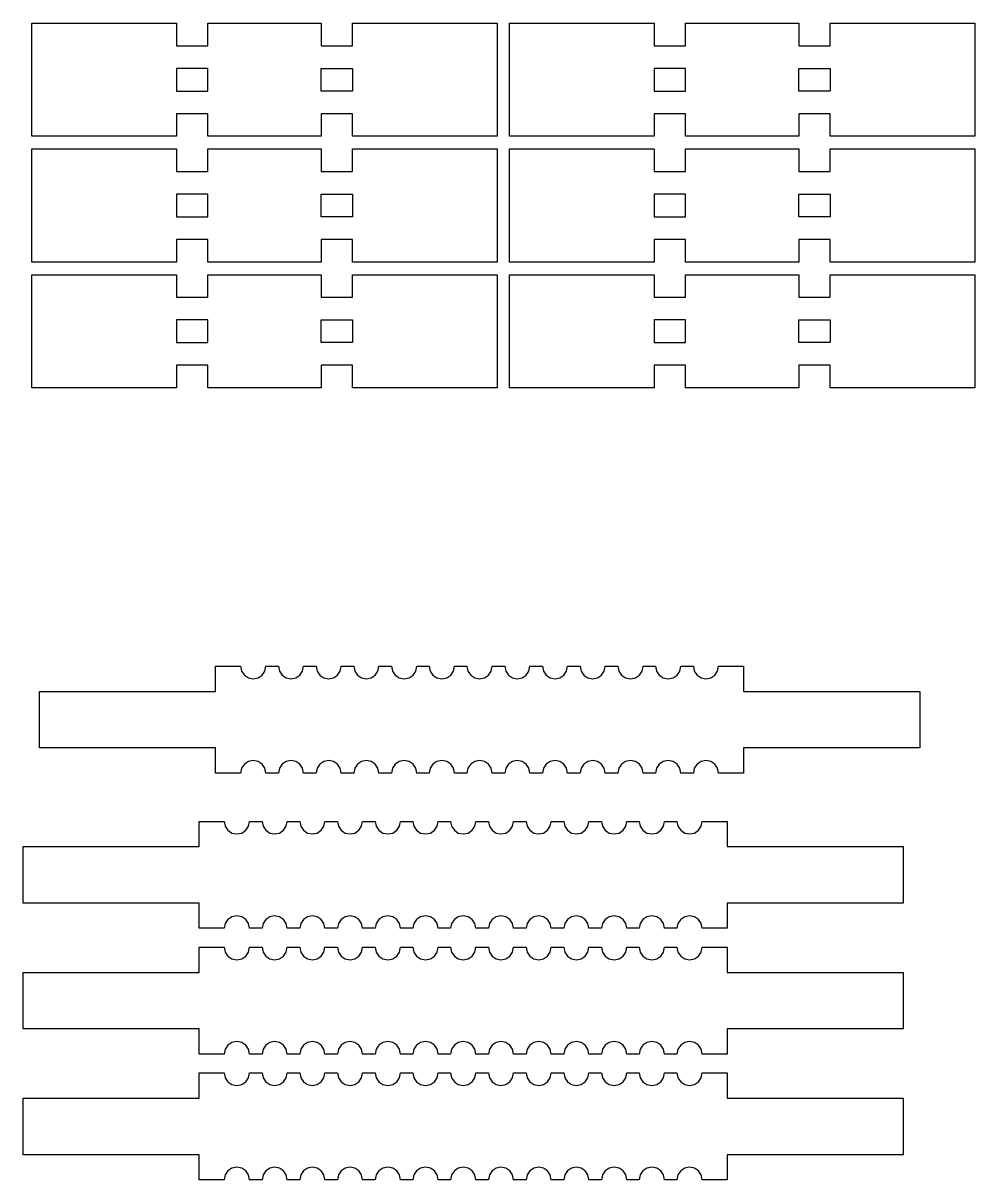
# Model space of a CAD drawing. Extents: x -514 to -164, y 539 to 803.
# Drawn here: x -514.3 to -438.6, y 613.1 to 705.1 of the extents above; entities that cross this region are included whole.
import ezdxf

# ---------------------------------------------------------------- set-up
doc = ezdxf.new("R2010")
doc.units = 0

msp = doc.modelspace()

# ---------------------------------------------------------------- linework, layer by layer
at = {"layer": 'Layer 1'}
for p, q in [((-513.627, 696.07), (-513.627, 705.07)), ((-513.627, 705.07), (-502.127, 705.07)), ((-502.127, 705.07), (-502.127, 703.27)), ((-499.627, 703.27), (-499.627, 705.07)), ((-499.627, 705.07), (-490.627, 705.07)), ((-490.627, 705.07), (-490.627, 703.27)), ((-488.127, 703.27), (-488.127, 705.07)), ((-488.127, 705.07), (-476.627, 705.07)), ((-476.627, 705.07), (-476.627, 696.07)), ((-475.627, 696.07), (-475.627, 705.07)), ((-475.627, 705.07), (-464.127, 705.07)), ((-464.127, 705.07), (-464.127, 703.27)), ((-461.627, 703.27), (-461.627, 705.07)), ((-461.627, 705.07), (-452.627, 705.07)), ((-452.627, 705.07), (-452.627, 703.27)), ((-450.127, 703.27), (-450.127, 705.07)), ((-450.127, 705.07), (-438.627, 705.07)), ((-438.627, 705.07), (-438.627, 696.07)), ((-502.127, 703.27), (-499.627, 703.27)), ((-490.627, 703.27), (-488.127, 703.27)), ((-464.127, 703.27), (-461.627, 703.27)), ((-452.627, 703.27), (-450.127, 703.27)), ((-499.627, 701.47), (-502.127, 701.47)), ((-502.127, 701.47), (-502.127, 699.67)), ((-499.627, 699.67), (-499.627, 701.47)), ((-490.627, 699.67), (-490.627, 701.47)), ((-490.627, 701.47), (-488.127, 701.47)), ((-488.127, 701.47), (-488.127, 699.67)), ((-461.627, 701.47), (-464.127, 701.47)), ((-464.127, 701.47), (-464.127, 699.67)), ((-461.627, 699.67), (-461.627, 701.47)), ((-452.627, 699.67), (-452.627, 701.47)), ((-452.627, 701.47), (-450.127, 701.47)), ((-450.127, 701.47), (-450.127, 699.67)), ((-502.127, 699.67), (-499.627, 699.67)), ((-488.127, 699.67), (-490.627, 699.67)), ((-464.127, 699.67), (-461.627, 699.67)), ((-450.127, 699.67), (-452.627, 699.67)), ((-499.627, 697.87), (-502.127, 697.87)), ((-502.127, 697.87), (-502.127, 696.07)), ((-499.627, 696.07), (-499.627, 697.87)), ((-488.127, 697.87), (-490.627, 697.87)), ((-490.627, 697.87), (-490.627, 696.07)), ((-488.127, 696.07), (-488.127, 697.87)), ((-461.627, 697.87), (-464.127, 697.87)), ((-464.127, 697.87), (-464.127, 696.07)), ((-461.627, 696.07), (-461.627, 697.87)), ((-450.127, 697.87), (-452.627, 697.87)), ((-452.627, 697.87), (-452.627, 696.07)), ((-450.127, 696.07), (-450.127, 697.87)), ((-502.127, 696.07), (-513.627, 696.07)), ((-490.627, 696.07), (-499.627, 696.07)), ((-476.627, 696.07), (-488.127, 696.07)), ((-464.127, 696.07), (-475.627, 696.07)), ((-452.627, 696.07), (-461.627, 696.07)), ((-438.627, 696.07), (-450.127, 696.07)), ((-513.627, 686.07), (-513.627, 695.07)), ((-513.627, 695.07), (-502.127, 695.07)), ((-502.127, 695.07), (-502.127, 693.27)), ((-499.627, 693.27), (-499.627, 695.07)), ((-499.627, 695.07), (-490.627, 695.07)), ((-490.627, 695.07), (-490.627, 693.27)), ((-488.127, 693.27), (-488.127, 695.07)), ((-488.127, 695.07), (-476.627, 695.07)), ((-476.627, 695.07), (-476.627, 686.07)), ((-475.627, 686.07), (-475.627, 695.07)), ((-475.627, 695.07), (-464.127, 695.07)), ((-464.127, 695.07), (-464.127, 693.27)), ((-461.627, 693.27), (-461.627, 695.07)), ((-461.627, 695.07), (-452.627, 695.07)), ((-452.627, 695.07), (-452.627, 693.27)), ((-450.127, 693.27), (-450.127, 695.07)), ((-450.127, 695.07), (-438.627, 695.07)), ((-438.627, 695.07), (-438.627, 686.07)), ((-502.127, 693.27), (-499.627, 693.27)), ((-490.627, 693.27), (-488.127, 693.27)), ((-464.127, 693.27), (-461.627, 693.27)), ((-452.627, 693.27), (-450.127, 693.27)), ((-499.627, 691.47), (-502.127, 691.47)), ((-502.127, 691.47), (-502.127, 689.67)), ((-499.627, 689.67), (-499.627, 691.47)), ((-490.627, 689.67), (-490.627, 691.47)), ((-490.627, 691.47), (-488.127, 691.47)), ((-488.127, 691.47), (-488.127, 689.67)), ((-461.627, 691.47), (-464.127, 691.47)), ((-464.127, 691.47), (-464.127, 689.67)), ((-461.627, 689.67), (-461.627, 691.47)), ((-452.627, 689.67), (-452.627, 691.47)), ((-452.627, 691.47), (-450.127, 691.47)), ((-450.127, 691.47), (-450.127, 689.67)), ((-502.127, 689.67), (-499.627, 689.67)), ((-488.127, 689.67), (-490.627, 689.67)), ((-464.127, 689.67), (-461.627, 689.67)), ((-450.127, 689.67), (-452.627, 689.67)), ((-499.627, 687.87), (-502.127, 687.87)), ((-502.127, 687.87), (-502.127, 686.07)), ((-499.627, 686.07), (-499.627, 687.87)), ((-488.127, 687.87), (-490.627, 687.87)), ((-490.627, 687.87), (-490.627, 686.07)), ((-488.127, 686.07), (-488.127, 687.87)), ((-461.627, 687.87), (-464.127, 687.87)), ((-464.127, 687.87), (-464.127, 686.07)), ((-461.627, 686.07), (-461.627, 687.87)), ((-450.127, 687.87), (-452.627, 687.87)), ((-452.627, 687.87), (-452.627, 686.07)), ((-450.127, 686.07), (-450.127, 687.87)), ((-502.127, 686.07), (-513.627, 686.07)), ((-490.627, 686.07), (-499.627, 686.07)), ((-476.627, 686.07), (-488.127, 686.07)), ((-464.127, 686.07), (-475.627, 686.07)), ((-452.627, 686.07), (-461.627, 686.07)), ((-438.627, 686.07), (-450.127, 686.07)), ((-513.627, 676.07), (-513.627, 685.07)), ((-513.627, 685.07), (-502.127, 685.07)), ((-502.127, 685.07), (-502.127, 683.27)), ((-499.627, 683.27), (-499.627, 685.07)), ((-499.627, 685.07), (-490.627, 685.07)), ((-490.627, 685.07), (-490.627, 683.27)), ((-488.127, 683.27), (-488.127, 685.07)), ((-488.127, 685.07), (-476.627, 685.07)), ((-476.627, 685.07), (-476.627, 676.07)), ((-475.627, 676.07), (-475.627, 685.07)), ((-475.627, 685.07), (-464.127, 685.07)), ((-464.127, 685.07), (-464.127, 683.27)), ((-461.627, 683.27), (-461.627, 685.07)), ((-461.627, 685.07), (-452.627, 685.07)), ((-452.627, 685.07), (-452.627, 683.27)), ((-450.127, 683.27), (-450.127, 685.07)), ((-450.127, 685.07), (-438.627, 685.07)), ((-438.627, 685.07), (-438.627, 676.07)), ((-502.127, 683.27), (-499.627, 683.27)), ((-490.627, 683.27), (-488.127, 683.27)), ((-464.127, 683.27), (-461.627, 683.27)), ((-452.627, 683.27), (-450.127, 683.27)), ((-499.627, 681.47), (-502.127, 681.47)), ((-502.127, 681.47), (-502.127, 679.67)), ((-499.627, 679.67), (-499.627, 681.47)), ((-490.627, 679.67), (-490.627, 681.47)), ((-490.627, 681.47), (-488.127, 681.47)), ((-488.127, 681.47), (-488.127, 679.67)), ((-461.627, 681.47), (-464.127, 681.47)), ((-464.127, 681.47), (-464.127, 679.67)), ((-461.627, 679.67), (-461.627, 681.47)), ((-452.627, 679.67), (-452.627, 681.47)), ((-452.627, 681.47), (-450.127, 681.47)), ((-450.127, 681.47), (-450.127, 679.67)), ((-502.127, 679.67), (-499.627, 679.67)), ((-488.127, 679.67), (-490.627, 679.67)), ((-464.127, 679.67), (-461.627, 679.67)), ((-450.127, 679.67), (-452.627, 679.67)), ((-499.627, 677.87), (-502.127, 677.87)), ((-502.127, 677.87), (-502.127, 676.07)), ((-499.627, 676.07), (-499.627, 677.87)), ((-488.127, 677.87), (-490.627, 677.87)), ((-490.627, 677.87), (-490.627, 676.07)), ((-488.127, 676.07), (-488.127, 677.87)), ((-461.627, 677.87), (-464.127, 677.87)), ((-464.127, 677.87), (-464.127, 676.07)), ((-461.627, 676.07), (-461.627, 677.87)), ((-450.127, 677.87), (-452.627, 677.87)), ((-452.627, 677.87), (-452.627, 676.07)), ((-450.127, 676.07), (-450.127, 677.87)), ((-502.127, 676.07), (-513.627, 676.07)), ((-490.627, 676.07), (-499.627, 676.07)), ((-476.627, 676.07), (-488.127, 676.07)), ((-464.127, 676.07), (-475.627, 676.07)), ((-452.627, 676.07), (-461.627, 676.07)), ((-438.627, 676.07), (-450.127, 676.07)), ((-499.017, 651.94), (-499.017, 653.94)), ((-499.017, 653.94), (-497.017, 653.94)), ((-497.017, 653.94), (-496.938417, 653.550757)), ((-495.095584, 653.550757), (-495.017, 653.94)), ((-495.017, 653.94), (-494.017, 653.94)), ((-494.017, 653.94), (-493.938417, 653.550757)), ((-492.095584, 653.550757), (-492.017, 653.94)), ((-492.017, 653.94), (-491.017, 653.94)), ((-491.017, 653.94), (-490.938417, 653.550757)), ((-489.095584, 653.550757), (-489.017, 653.94)), ((-489.017, 653.94), (-488.017, 653.94)), ((-488.017, 653.94), (-487.938417, 653.550757)), ((-486.095584, 653.550757), (-486.017, 653.94)), ((-486.017, 653.94), (-485.017, 653.94)), ((-485.017, 653.94), (-484.938417, 653.550757)), ((-483.095584, 653.550757), (-483.017, 653.94)), ((-483.017, 653.94), (-482.017, 653.94)), ((-482.017, 653.94), (-481.938417, 653.550757)), ((-480.095584, 653.550757), (-480.017, 653.94)), ((-480.017, 653.94), (-479.017, 653.94)), ((-479.017, 653.94), (-478.938417, 653.550757)), ((-477.095584, 653.550757), (-477.017, 653.94)), ((-477.017, 653.94), (-476.017, 653.94)), ((-476.017, 653.94), (-475.938417, 653.550757)), ((-474.095584, 653.550757), (-474.017, 653.94)), ((-474.017, 653.94), (-473.017, 653.94)), ((-473.017, 653.94), (-472.938417, 653.550757)), ((-471.095584, 653.550757), (-471.017, 653.94)), ((-471.017, 653.94), (-470.017, 653.94)), ((-470.017, 653.94), (-469.938417, 653.550757)), ((-468.095584, 653.550757), (-468.017, 653.94)), ((-468.017, 653.94), (-467.017, 653.94)), ((-467.017, 653.94), (-466.938414, 653.550757)), ((-465.095584, 653.550757), (-465.017, 653.94)), ((-465.017, 653.94), (-464.017, 653.94)), ((-464.017, 653.94), (-463.938414, 653.550757)), ((-462.095584, 653.550757), (-462.017, 653.94)), ((-462.017, 653.94), (-461.017, 653.94)), ((-461.017, 653.94), (-460.938414, 653.550757)), ((-459.095584, 653.550757), (-459.017, 653.94)), ((-459.017, 653.94), (-457.017, 653.94)), ((-457.017, 653.94), (-457.017, 651.94)), ((-496.938417, 653.550757), (-496.724112, 653.232895)), ((-496.724112, 653.232895), (-496.406252, 653.018586)), ((-496.406252, 653.018586), (-496.017, 652.94)), ((-496.017, 652.94), (-495.627753, 653.018586)), ((-495.627753, 653.018586), (-495.309891, 653.232895)), ((-495.309891, 653.232895), (-495.095584, 653.550757)), ((-493.938417, 653.550757), (-493.724112, 653.232895)), ((-493.724112, 653.232895), (-493.406252, 653.018586)), ((-493.406252, 653.018586), (-493.017, 652.94)), ((-493.017, 652.94), (-492.627753, 653.018586)), ((-492.627753, 653.018586), (-492.309891, 653.232895)), ((-492.309891, 653.232895), (-492.095584, 653.550757)), ((-490.938417, 653.550757), (-490.724112, 653.232895)), ((-490.724112, 653.232895), (-490.406252, 653.018586)), ((-490.406252, 653.018586), (-490.017, 652.94)), ((-490.017, 652.94), (-489.627753, 653.018586)), ((-489.627753, 653.018586), (-489.309891, 653.232895)), ((-489.309891, 653.232895), (-489.095584, 653.550757)), ((-487.938417, 653.550757), (-487.724112, 653.232895)), ((-487.724112, 653.232895), (-487.406252, 653.018586)), ((-487.406252, 653.018586), (-487.017, 652.94)), ((-487.017, 652.94), (-486.627753, 653.018586)), ((-486.627753, 653.018586), (-486.309891, 653.232895)), ((-486.309891, 653.232895), (-486.095584, 653.550757)), ((-484.938417, 653.550757), (-484.724112, 653.232895)), ((-484.724112, 653.232895), (-484.406252, 653.018586)), ((-484.406252, 653.018586), (-484.017, 652.94)), ((-484.017, 652.94), (-483.627753, 653.018586)), ((-483.627753, 653.018586), (-483.309891, 653.232895)), ((-483.309891, 653.232895), (-483.095584, 653.550757)), ((-481.938417, 653.550757), (-481.724112, 653.232895)), ((-481.724112, 653.232895), (-481.406252, 653.018586)), ((-481.406252, 653.018586), (-481.017, 652.94)), ((-481.017, 652.94), (-480.627753, 653.018586)), ((-480.627753, 653.018586), (-480.309891, 653.232895)), ((-480.309891, 653.232895), (-480.095584, 653.550757)), ((-478.938417, 653.550757), (-478.724112, 653.232895)), ((-478.724112, 653.232895), (-478.406252, 653.018586)), ((-478.406252, 653.018586), (-478.017, 652.94)), ((-478.017, 652.94), (-477.627753, 653.018586)), ((-477.627753, 653.018586), (-477.309891, 653.232895)), ((-477.309891, 653.232895), (-477.095584, 653.550757)), ((-475.938417, 653.550757), (-475.724112, 653.232895)), ((-475.724112, 653.232895), (-475.406252, 653.018586)), ((-475.406252, 653.018586), (-475.017, 652.94)), ((-475.017, 652.94), (-474.627753, 653.018586)), ((-474.627753, 653.018586), (-474.309891, 653.232895)), ((-474.309891, 653.232895), (-474.095584, 653.550757)), ((-472.938417, 653.550757), (-472.724112, 653.232895)), ((-472.724112, 653.232895), (-472.406252, 653.018586)), ((-472.406252, 653.018586), (-472.017, 652.94)), ((-472.017, 652.94), (-471.627753, 653.018586)), ((-471.627753, 653.018586), (-471.309891, 653.232895)), ((-471.309891, 653.232895), (-471.095584, 653.550757)), ((-469.938417, 653.550757), (-469.724112, 653.232895)), ((-469.724112, 653.232895), (-469.406252, 653.018586)), ((-469.406252, 653.018586), (-469.017, 652.94)), ((-469.017, 652.94), (-468.627753, 653.018586)), ((-468.627753, 653.018586), (-468.309891, 653.232895)), ((-468.309891, 653.232895), (-468.095584, 653.550757)), ((-466.938414, 653.550757), (-466.724105, 653.232895)), ((-466.724105, 653.232895), (-466.406243, 653.018586)), ((-466.406243, 653.018586), (-466.017, 652.94)), ((-466.017, 652.94), (-465.627753, 653.018586)), ((-465.627753, 653.018586), (-465.309891, 653.232895)), ((-465.309891, 653.232895), (-465.095584, 653.550757)), ((-463.938414, 653.550757), (-463.724105, 653.232895)), ((-463.724105, 653.232895), (-463.406243, 653.018586)), ((-463.406243, 653.018586), (-463.017, 652.94)), ((-463.017, 652.94), (-462.627753, 653.018586)), ((-462.627753, 653.018586), (-462.309891, 653.232895)), ((-462.309891, 653.232895), (-462.095584, 653.550757)), ((-460.938414, 653.550757), (-460.724105, 653.232895)), ((-460.724105, 653.232895), (-460.406243, 653.018586)), ((-460.406243, 653.018586), (-460.017, 652.94)), ((-460.017, 652.94), (-459.627753, 653.018586)), ((-459.627753, 653.018586), (-459.309891, 653.232895)), ((-459.309891, 653.232895), (-459.095584, 653.550757)), ((-513.017, 647.44), (-513.017, 651.94)), ((-513.017, 651.94), (-499.017, 651.94)), ((-457.017, 651.94), (-443.017, 651.94)), ((-443.017, 651.94), (-443.017, 647.44)), ((-499.017, 647.44), (-513.017, 647.44)), ((-499.017, 645.44), (-499.017, 647.44)), ((-443.017, 647.44), (-457.017, 647.44)), ((-457.017, 647.44), (-457.017, 645.44)), ((-496.938417, 645.829247), (-497.017, 645.44)), ((-496.724112, 646.147109), (-496.938417, 645.829247)), ((-496.406252, 646.361416), (-496.724112, 646.147109)), ((-496.017, 646.44), (-496.406252, 646.361416)), ((-495.627753, 646.361416), (-496.017, 646.44)), ((-495.309891, 646.147109), (-495.627753, 646.361416)), ((-495.095584, 645.829247), (-495.309891, 646.147109)), ((-495.017, 645.44), (-495.095584, 645.829247)), ((-493.938417, 645.829247), (-494.017, 645.44)), ((-493.724112, 646.147109), (-493.938417, 645.829247)), ((-493.406252, 646.361416), (-493.724112, 646.147109)), ((-493.017, 646.44), (-493.406252, 646.361416)), ((-492.627753, 646.361416), (-493.017, 646.44)), ((-492.309891, 646.147109), (-492.627753, 646.361416)), ((-492.095584, 645.829247), (-492.309891, 646.147109)), ((-492.017, 645.44), (-492.095584, 645.829247)), ((-490.938417, 645.829247), (-491.017, 645.44)), ((-490.724112, 646.147109), (-490.938417, 645.829247)), ((-490.406252, 646.361416), (-490.724112, 646.147109)), ((-490.017, 646.44), (-490.406252, 646.361416)), ((-489.627753, 646.361416), (-490.017, 646.44)), ((-489.309891, 646.147109), (-489.627753, 646.361416)), ((-489.095584, 645.829247), (-489.309891, 646.147109)), ((-489.017, 645.44), (-489.095584, 645.829247)), ((-487.938417, 645.829247), (-488.017, 645.44)), ((-487.724112, 646.147109), (-487.938417, 645.829247)), ((-487.406252, 646.361416), (-487.724112, 646.147109)), ((-487.017, 646.44), (-487.406252, 646.361416)), ((-486.627753, 646.361416), (-487.017, 646.44)), ((-486.309891, 646.147109), (-486.627753, 646.361416)), ((-486.095584, 645.829247), (-486.309891, 646.147109)), ((-486.017, 645.44), (-486.095584, 645.829247)), ((-484.938417, 645.829247), (-485.017, 645.44)), ((-484.724112, 646.147109), (-484.938417, 645.829247)), ((-484.406252, 646.361416), (-484.724112, 646.147109)), ((-484.017, 646.44), (-484.406252, 646.361416)), ((-483.627753, 646.361416), (-484.017, 646.44)), ((-483.309891, 646.147109), (-483.627753, 646.361416)), ((-483.095584, 645.829247), (-483.309891, 646.147109)), ((-483.017, 645.44), (-483.095584, 645.829247)), ((-481.938417, 645.829247), (-482.017, 645.44)), ((-481.724112, 646.147109), (-481.938417, 645.829247)), ((-481.406252, 646.361416), (-481.724112, 646.147109)), ((-481.017, 646.44), (-481.406252, 646.361416)), ((-480.627753, 646.361416), (-481.017, 646.44)), ((-480.309891, 646.147109), (-480.627753, 646.361416)), ((-480.095584, 645.829247), (-480.309891, 646.147109)), ((-480.017, 645.44), (-480.095584, 645.829247)), ((-478.938417, 645.829247), (-479.017, 645.44)), ((-478.724112, 646.147109), (-478.938417, 645.829247)), ((-478.406252, 646.361416), (-478.724112, 646.147109)), ((-478.017, 646.44), (-478.406252, 646.361416)), ((-477.627753, 646.361416), (-478.017, 646.44)), ((-477.309891, 646.147109), (-477.627753, 646.361416)), ((-477.095584, 645.829247), (-477.309891, 646.147109)), ((-477.017, 645.44), (-477.095584, 645.829247)), ((-475.938417, 645.829247), (-476.017, 645.44)), ((-475.724112, 646.147109), (-475.938417, 645.829247)), ((-475.406252, 646.361416), (-475.724112, 646.147109)), ((-475.017, 646.44), (-475.406252, 646.361416)), ((-474.627753, 646.361416), (-475.017, 646.44)), ((-474.309891, 646.147109), (-474.627753, 646.361416)), ((-474.095584, 645.829247), (-474.309891, 646.147109)), ((-474.017, 645.44), (-474.095584, 645.829247)), ((-472.938417, 645.829247), (-473.017, 645.44)), ((-472.724112, 646.147109), (-472.938417, 645.829247)), ((-472.406252, 646.361416), (-472.724112, 646.147109)), ((-472.017, 646.44), (-472.406252, 646.361416)), ((-471.627753, 646.361416), (-472.017, 646.44)), ((-471.309891, 646.147109), (-471.627753, 646.361416)), ((-471.095584, 645.829247), (-471.309891, 646.147109)), ((-471.017, 645.44), (-471.095584, 645.829247)), ((-469.938417, 645.829247), (-470.017, 645.44)), ((-469.724112, 646.147109), (-469.938417, 645.829247)), ((-469.406252, 646.361416), (-469.724112, 646.147109)), ((-469.017, 646.44), (-469.406252, 646.361416)), ((-468.627753, 646.361416), (-469.017, 646.44)), ((-468.309891, 646.147109), (-468.627753, 646.361416)), ((-468.095584, 645.829247), (-468.309891, 646.147109)), ((-468.017, 645.44), (-468.095584, 645.829247)), ((-466.938414, 645.829247), (-467.017, 645.44)), ((-466.724105, 646.147109), (-466.938414, 645.829247)), ((-466.406243, 646.361416), (-466.724105, 646.147109)), ((-466.017, 646.44), (-466.406243, 646.361416)), ((-465.627753, 646.361416), (-466.017, 646.44)), ((-465.309891, 646.147109), (-465.627753, 646.361416)), ((-465.095584, 645.829247), (-465.309891, 646.147109)), ((-465.017, 645.44), (-465.095584, 645.829247)), ((-463.938414, 645.829247), (-464.017, 645.44)), ((-463.724105, 646.147109), (-463.938414, 645.829247)), ((-463.406243, 646.361416), (-463.724105, 646.147109)), ((-463.017, 646.44), (-463.406243, 646.361416)), ((-462.627753, 646.361416), (-463.017, 646.44)), ((-462.309891, 646.147109), (-462.627753, 646.361416)), ((-462.095584, 645.829247), (-462.309891, 646.147109)), ((-462.017, 645.44), (-462.095584, 645.829247)), ((-460.938414, 645.829247), (-461.017, 645.44)), ((-460.724105, 646.147109), (-460.938414, 645.829247)), ((-460.406243, 646.361416), (-460.724105, 646.147109)), ((-460.017, 646.44), (-460.406243, 646.361416)), ((-459.627753, 646.361416), (-460.017, 646.44)), ((-459.309891, 646.147109), (-459.627753, 646.361416)), ((-459.095584, 645.829247), (-459.309891, 646.147109)), ((-459.017, 645.44), (-459.095584, 645.829247)), ((-497.017, 645.44), (-499.017, 645.44)), ((-494.017, 645.44), (-495.017, 645.44)), ((-491.017, 645.44), (-492.017, 645.44)), ((-488.017, 645.44), (-489.017, 645.44)), ((-485.017, 645.44), (-486.017, 645.44)), ((-482.017, 645.44), (-483.017, 645.44)), ((-479.017, 645.44), (-480.017, 645.44)), ((-476.017, 645.44), (-477.017, 645.44)), ((-473.017, 645.44), (-474.017, 645.44)), ((-470.017, 645.44), (-471.017, 645.44)), ((-467.017, 645.44), (-468.017, 645.44)), ((-464.017, 645.44), (-465.017, 645.44)), ((-461.017, 645.44), (-462.017, 645.44)), ((-457.017, 645.44), (-459.017, 645.44)), ((-500.317, 639.6), (-500.317, 641.6)), ((-500.317, 641.6), (-498.317, 641.6)), ((-498.317, 641.6), (-498.238416, 641.210753)), ((-498.238416, 641.210753), (-498.024109, 640.892891)), ((-496.609891, 640.892891), (-496.395584, 641.210753)), ((-496.395584, 641.210753), (-496.317, 641.6)), ((-496.317, 641.6), (-495.317, 641.6)), ((-495.317, 641.6), (-495.238416, 641.210753)), ((-495.238416, 641.210753), (-495.024109, 640.892891)), ((-493.609891, 640.892891), (-493.395584, 641.210753)), ((-493.395584, 641.210753), (-493.317, 641.6)), ((-493.317, 641.6), (-492.317, 641.6)), ((-492.317, 641.6), (-492.238416, 641.210753)), ((-492.238416, 641.210753), (-492.024109, 640.892891)), ((-490.609891, 640.892891), (-490.395584, 641.210753)), ((-490.395584, 641.210753), (-490.317, 641.6)), ((-490.317, 641.6), (-489.317, 641.6)), ((-489.317, 641.6), (-489.238416, 641.210753)), ((-489.238416, 641.210753), (-489.024109, 640.892891)), ((-487.609891, 640.892891), (-487.395584, 641.210753)), ((-487.395584, 641.210753), (-487.317, 641.6)), ((-487.317, 641.6), (-486.317, 641.6)), ((-486.317, 641.6), (-486.238416, 641.210753)), ((-486.238416, 641.210753), (-486.024109, 640.892891)), ((-484.609891, 640.892891), (-484.395584, 641.210753)), ((-484.395584, 641.210753), (-484.317, 641.6)), ((-484.317, 641.6), (-483.317, 641.6)), ((-483.317, 641.6), (-483.238416, 641.210753)), ((-483.238416, 641.210753), (-483.024109, 640.892891)), ((-481.609891, 640.892891), (-481.395584, 641.210753)), ((-481.395584, 641.210753), (-481.317, 641.6)), ((-481.317, 641.6), (-480.317, 641.6)), ((-480.317, 641.6), (-480.238416, 641.210753)), ((-480.238416, 641.210753), (-480.024109, 640.892891)), ((-478.609891, 640.892891), (-478.395584, 641.210753)), ((-478.395584, 641.210753), (-478.317, 641.6)), ((-478.317, 641.6), (-477.317, 641.6)), ((-477.317, 641.6), (-477.238416, 641.210753)), ((-477.238416, 641.210753), (-477.024109, 640.892891)), ((-475.609891, 640.892891), (-475.395584, 641.210753)), ((-475.395584, 641.210753), (-475.317, 641.6)), ((-475.317, 641.6), (-474.317, 641.6)), ((-474.317, 641.6), (-474.238416, 641.210753)), ((-474.238416, 641.210753), (-474.024109, 640.892891)), ((-472.609891, 640.892891), (-472.395584, 641.210753)), ((-472.395584, 641.210753), (-472.317, 641.6)), ((-472.317, 641.6), (-471.317, 641.6)), ((-471.317, 641.6), (-471.238416, 641.210753)), ((-471.238416, 641.210753), (-471.024109, 640.892891)), ((-469.609891, 640.892891), (-469.395584, 641.210753)), ((-469.395584, 641.210753), (-469.317, 641.6)), ((-469.317, 641.6), (-468.317, 641.6)), ((-468.317, 641.6), (-468.238413, 641.210753)), ((-468.238413, 641.210753), (-468.024101, 640.892891)), ((-466.609891, 640.892891), (-466.395584, 641.210753)), ((-466.395584, 641.210753), (-466.317, 641.6)), ((-466.317, 641.6), (-465.317, 641.6)), ((-465.317, 641.6), (-465.238413, 641.210753)), ((-465.238413, 641.210753), (-465.024101, 640.892891)), ((-463.609891, 640.892891), (-463.395584, 641.210753)), ((-463.395584, 641.210753), (-463.317, 641.6)), ((-463.317, 641.6), (-462.317, 641.6)), ((-462.317, 641.6), (-462.238413, 641.210753)), ((-462.238413, 641.210753), (-462.024101, 640.892891)), ((-460.609891, 640.892891), (-460.395584, 641.210753)), ((-460.395584, 641.210753), (-460.317, 641.6)), ((-460.317, 641.6), (-458.317, 641.6)), ((-458.317, 641.6), (-458.317, 639.6)), ((-498.024109, 640.892891), (-497.706247, 640.678584)), ((-497.706247, 640.678584), (-497.317, 640.6)), ((-497.317, 640.6), (-496.927753, 640.678584)), ((-496.927753, 640.678584), (-496.609891, 640.892891)), ((-495.024109, 640.892891), (-494.706247, 640.678584)), ((-494.706247, 640.678584), (-494.317, 640.6)), ((-494.317, 640.6), (-493.927753, 640.678584)), ((-493.927753, 640.678584), (-493.609891, 640.892891)), ((-492.024109, 640.892891), (-491.706247, 640.678584)), ((-491.706247, 640.678584), (-491.317, 640.6)), ((-491.317, 640.6), (-490.927753, 640.678584)), ((-490.927753, 640.678584), (-490.609891, 640.892891)), ((-489.024109, 640.892891), (-488.706247, 640.678584)), ((-488.706247, 640.678584), (-488.317, 640.6)), ((-488.317, 640.6), (-487.927753, 640.678584)), ((-487.927753, 640.678584), (-487.609891, 640.892891)), ((-486.024109, 640.892891), (-485.706247, 640.678584)), ((-485.706247, 640.678584), (-485.317, 640.6)), ((-485.317, 640.6), (-484.927753, 640.678584)), ((-484.927753, 640.678584), (-484.609891, 640.892891)), ((-483.024109, 640.892891), (-482.706247, 640.678584)), ((-482.706247, 640.678584), (-482.317, 640.6)), ((-482.317, 640.6), (-481.927753, 640.678584)), ((-481.927753, 640.678584), (-481.609891, 640.892891)), ((-480.024109, 640.892891), (-479.706247, 640.678584)), ((-479.706247, 640.678584), (-479.317, 640.6)), ((-479.317, 640.6), (-478.927753, 640.678584)), ((-478.927753, 640.678584), (-478.609891, 640.892891)), ((-477.024109, 640.892891), (-476.706247, 640.678584)), ((-476.706247, 640.678584), (-476.317, 640.6)), ((-476.317, 640.6), (-475.927753, 640.678584)), ((-475.927753, 640.678584), (-475.609891, 640.892891)), ((-474.024109, 640.892891), (-473.706247, 640.678584)), ((-473.706247, 640.678584), (-473.317, 640.6)), ((-473.317, 640.6), (-472.927753, 640.678584)), ((-472.927753, 640.678584), (-472.609891, 640.892891)), ((-471.024109, 640.892891), (-470.706247, 640.678584)), ((-470.706247, 640.678584), (-470.317, 640.6)), ((-470.317, 640.6), (-469.927753, 640.678584)), ((-469.927753, 640.678584), (-469.609891, 640.892891)), ((-468.024101, 640.892891), (-467.706239, 640.678584)), ((-467.706239, 640.678584), (-467.317, 640.6)), ((-467.317, 640.6), (-466.927753, 640.678584)), ((-466.927753, 640.678584), (-466.609891, 640.892891)), ((-465.024101, 640.892891), (-464.706239, 640.678584)), ((-464.706239, 640.678584), (-464.317, 640.6)), ((-464.317, 640.6), (-463.927753, 640.678584)), ((-463.927753, 640.678584), (-463.609891, 640.892891)), ((-462.024101, 640.892891), (-461.706239, 640.678584)), ((-461.706239, 640.678584), (-461.317, 640.6)), ((-461.317, 640.6), (-460.927753, 640.678584)), ((-460.927753, 640.678584), (-460.609891, 640.892891)), ((-514.317, 635.1), (-514.317, 639.6)), ((-514.317, 639.6), (-500.317, 639.6)), ((-458.317, 639.6), (-444.317, 639.6)), ((-444.317, 639.6), (-444.317, 635.1)), ((-500.317, 635.1), (-514.317, 635.1)), ((-500.317, 633.1), (-500.317, 635.1)), ((-444.317, 635.1), (-458.317, 635.1)), ((-458.317, 635.1), (-458.317, 633.1)), ((-498.024109, 633.807105), (-498.238416, 633.489243)), ((-497.706247, 634.021414), (-498.024109, 633.807105)), ((-497.317, 634.1), (-497.706247, 634.021414)), ((-496.927753, 634.021414), (-497.317, 634.1)), ((-496.609891, 633.807105), (-496.927753, 634.021414)), ((-496.395584, 633.489243), (-496.609891, 633.807105)), ((-495.024109, 633.807105), (-495.238416, 633.489243)), ((-494.706247, 634.021414), (-495.024109, 633.807105)), ((-494.317, 634.1), (-494.706247, 634.021414)), ((-493.927753, 634.021414), (-494.317, 634.1)), ((-493.609891, 633.807105), (-493.927753, 634.021414)), ((-493.395584, 633.489243), (-493.609891, 633.807105)), ((-492.024109, 633.807105), (-492.238416, 633.489243)), ((-491.706247, 634.021414), (-492.024109, 633.807105)), ((-491.317, 634.1), (-491.706247, 634.021414)), ((-490.927753, 634.021414), (-491.317, 634.1)), ((-490.609891, 633.807105), (-490.927753, 634.021414)), ((-490.395584, 633.489243), (-490.609891, 633.807105)), ((-489.024109, 633.807105), (-489.238416, 633.489243)), ((-488.706247, 634.021414), (-489.024109, 633.807105)), ((-488.317, 634.1), (-488.706247, 634.021414)), ((-487.927753, 634.021414), (-488.317, 634.1)), ((-487.609891, 633.807105), (-487.927753, 634.021414)), ((-487.395584, 633.489243), (-487.609891, 633.807105)), ((-486.024109, 633.807105), (-486.238416, 633.489243)), ((-485.706247, 634.021414), (-486.024109, 633.807105)), ((-485.317, 634.1), (-485.706247, 634.021414)), ((-484.927753, 634.021414), (-485.317, 634.1)), ((-484.609891, 633.807105), (-484.927753, 634.021414)), ((-484.395584, 633.489243), (-484.609891, 633.807105)), ((-483.024109, 633.807105), (-483.238416, 633.489243)), ((-482.706247, 634.021414), (-483.024109, 633.807105)), ((-482.317, 634.1), (-482.706247, 634.021414)), ((-481.927753, 634.021414), (-482.317, 634.1)), ((-481.609891, 633.807105), (-481.927753, 634.021414)), ((-481.395584, 633.489243), (-481.609891, 633.807105)), ((-480.024109, 633.807105), (-480.238416, 633.489243)), ((-479.706247, 634.021414), (-480.024109, 633.807105)), ((-479.317, 634.1), (-479.706247, 634.021414)), ((-478.927753, 634.021414), (-479.317, 634.1)), ((-478.609891, 633.807105), (-478.927753, 634.021414)), ((-478.395584, 633.489243), (-478.609891, 633.807105)), ((-477.024109, 633.807105), (-477.238416, 633.489243)), ((-476.706247, 634.021414), (-477.024109, 633.807105)), ((-476.317, 634.1), (-476.706247, 634.021414)), ((-475.927753, 634.021414), (-476.317, 634.1)), ((-475.609891, 633.807105), (-475.927753, 634.021414)), ((-475.395584, 633.489243), (-475.609891, 633.807105)), ((-474.024109, 633.807105), (-474.238416, 633.489243)), ((-473.706247, 634.021414), (-474.024109, 633.807105)), ((-473.317, 634.1), (-473.706247, 634.021414)), ((-472.927753, 634.021414), (-473.317, 634.1)), ((-472.609891, 633.807105), (-472.927753, 634.021414)), ((-472.395584, 633.489243), (-472.609891, 633.807105)), ((-471.024109, 633.807105), (-471.238416, 633.489243)), ((-470.706247, 634.021414), (-471.024109, 633.807105)), ((-470.317, 634.1), (-470.706247, 634.021414)), ((-469.927753, 634.021414), (-470.317, 634.1)), ((-469.609891, 633.807105), (-469.927753, 634.021414)), ((-469.395584, 633.489243), (-469.609891, 633.807105)), ((-468.024101, 633.807105), (-468.238413, 633.489243)), ((-467.706239, 634.021414), (-468.024101, 633.807105)), ((-467.317, 634.1), (-467.706239, 634.021414)), ((-466.927753, 634.021414), (-467.317, 634.1)), ((-466.609891, 633.807105), (-466.927753, 634.021414)), ((-466.395584, 633.489243), (-466.609891, 633.807105)), ((-465.024101, 633.807105), (-465.238413, 633.489243)), ((-464.706239, 634.021414), (-465.024101, 633.807105)), ((-464.317, 634.1), (-464.706239, 634.021414)), ((-463.927753, 634.021414), (-464.317, 634.1)), ((-463.609891, 633.807105), (-463.927753, 634.021414)), ((-463.395584, 633.489243), (-463.609891, 633.807105)), ((-462.024101, 633.807105), (-462.238413, 633.489243)), ((-461.706239, 634.021414), (-462.024101, 633.807105)), ((-461.317, 634.1), (-461.706239, 634.021414)), ((-460.927753, 634.021414), (-461.317, 634.1)), ((-460.609891, 633.807105), (-460.927753, 634.021414)), ((-460.395584, 633.489243), (-460.609891, 633.807105)), ((-498.317, 633.1), (-500.317, 633.1)), ((-498.238416, 633.489243), (-498.317, 633.1)), ((-496.317, 633.1), (-496.395584, 633.489243)), ((-495.317, 633.1), (-496.317, 633.1)), ((-495.238416, 633.489243), (-495.317, 633.1)), ((-493.317, 633.1), (-493.395584, 633.489243)), ((-492.317, 633.1), (-493.317, 633.1)), ((-492.238416, 633.489243), (-492.317, 633.1)), ((-490.317, 633.1), (-490.395584, 633.489243)), ((-489.317, 633.1), (-490.317, 633.1)), ((-489.238416, 633.489243), (-489.317, 633.1)), ((-487.317, 633.1), (-487.395584, 633.489243)), ((-486.317, 633.1), (-487.317, 633.1)), ((-486.238416, 633.489243), (-486.317, 633.1)), ((-484.317, 633.1), (-484.395584, 633.489243)), ((-483.317, 633.1), (-484.317, 633.1)), ((-483.238416, 633.489243), (-483.317, 633.1)), ((-481.317, 633.1), (-481.395584, 633.489243)), ((-480.317, 633.1), (-481.317, 633.1)), ((-480.238416, 633.489243), (-480.317, 633.1)), ((-478.317, 633.1), (-478.395584, 633.489243)), ((-477.317, 633.1), (-478.317, 633.1)), ((-477.238416, 633.489243), (-477.317, 633.1)), ((-475.317, 633.1), (-475.395584, 633.489243)), ((-474.317, 633.1), (-475.317, 633.1)), ((-474.238416, 633.489243), (-474.317, 633.1)), ((-472.317, 633.1), (-472.395584, 633.489243)), ((-471.317, 633.1), (-472.317, 633.1)), ((-471.238416, 633.489243), (-471.317, 633.1)), ((-469.317, 633.1), (-469.395584, 633.489243)), ((-468.317, 633.1), (-469.317, 633.1)), ((-468.238413, 633.489243), (-468.317, 633.1)), ((-466.317, 633.1), (-466.395584, 633.489243)), ((-465.317, 633.1), (-466.317, 633.1)), ((-465.238413, 633.489243), (-465.317, 633.1)), ((-463.317, 633.1), (-463.395584, 633.489243)), ((-462.317, 633.1), (-463.317, 633.1)), ((-462.238413, 633.489243), (-462.317, 633.1)), ((-460.317, 633.1), (-460.395584, 633.489243)), ((-458.317, 633.1), (-460.317, 633.1)), ((-500.317, 629.6), (-500.317, 631.6)), ((-500.317, 631.6), (-498.317, 631.6)), ((-498.317, 631.6), (-498.238416, 631.210753)), ((-498.238416, 631.210753), (-498.024109, 630.892891)), ((-496.609891, 630.892891), (-496.395584, 631.210753)), ((-496.395584, 631.210753), (-496.317, 631.6)), ((-496.317, 631.6), (-495.317, 631.6)), ((-495.317, 631.6), (-495.238416, 631.210753)), ((-495.238416, 631.210753), (-495.024109, 630.892891)), ((-493.609891, 630.892891), (-493.395584, 631.210753)), ((-493.395584, 631.210753), (-493.317, 631.6)), ((-493.317, 631.6), (-492.317, 631.6)), ((-492.317, 631.6), (-492.238416, 631.210753)), ((-492.238416, 631.210753), (-492.024109, 630.892891)), ((-490.609891, 630.892891), (-490.395584, 631.210753)), ((-490.395584, 631.210753), (-490.317, 631.6)), ((-490.317, 631.6), (-489.317, 631.6)), ((-489.317, 631.6), (-489.238416, 631.210753)), ((-489.238416, 631.210753), (-489.024109, 630.892891)), ((-487.609891, 630.892891), (-487.395584, 631.210753)), ((-487.395584, 631.210753), (-487.317, 631.6)), ((-487.317, 631.6), (-486.317, 631.6)), ((-486.317, 631.6), (-486.238416, 631.210753)), ((-486.238416, 631.210753), (-486.024109, 630.892891)), ((-484.609891, 630.892891), (-484.395584, 631.210753)), ((-484.395584, 631.210753), (-484.317, 631.6)), ((-484.317, 631.6), (-483.317, 631.6)), ((-483.317, 631.6), (-483.238416, 631.210753)), ((-483.238416, 631.210753), (-483.024109, 630.892891)), ((-481.609891, 630.892891), (-481.395584, 631.210753)), ((-481.395584, 631.210753), (-481.317, 631.6)), ((-481.317, 631.6), (-480.317, 631.6)), ((-480.317, 631.6), (-480.238416, 631.210753)), ((-480.238416, 631.210753), (-480.024109, 630.892891)), ((-478.609891, 630.892891), (-478.395584, 631.210753)), ((-478.395584, 631.210753), (-478.317, 631.6)), ((-478.317, 631.6), (-477.317, 631.6)), ((-477.317, 631.6), (-477.238416, 631.210753)), ((-477.238416, 631.210753), (-477.024109, 630.892891)), ((-475.609891, 630.892891), (-475.395584, 631.210753)), ((-475.395584, 631.210753), (-475.317, 631.6)), ((-475.317, 631.6), (-474.317, 631.6)), ((-474.317, 631.6), (-474.238416, 631.210753)), ((-474.238416, 631.210753), (-474.024109, 630.892891)), ((-472.609891, 630.892891), (-472.395584, 631.210753)), ((-472.395584, 631.210753), (-472.317, 631.6)), ((-472.317, 631.6), (-471.317, 631.6)), ((-471.317, 631.6), (-471.238416, 631.210753)), ((-471.238416, 631.210753), (-471.024109, 630.892891)), ((-469.609891, 630.892891), (-469.395584, 631.210753)), ((-469.395584, 631.210753), (-469.317, 631.6)), ((-469.317, 631.6), (-468.317, 631.6)), ((-468.317, 631.6), (-468.238413, 631.210753)), ((-468.238413, 631.210753), (-468.024101, 630.892891)), ((-466.609891, 630.892891), (-466.395584, 631.210753)), ((-466.395584, 631.210753), (-466.317, 631.6)), ((-466.317, 631.6), (-465.317, 631.6)), ((-465.317, 631.6), (-465.238413, 631.210753)), ((-465.238413, 631.210753), (-465.024101, 630.892891)), ((-463.609891, 630.892891), (-463.395584, 631.210753)), ((-463.395584, 631.210753), (-463.317, 631.6)), ((-463.317, 631.6), (-462.317, 631.6)), ((-462.317, 631.6), (-462.238413, 631.210753)), ((-462.238413, 631.210753), (-462.024101, 630.892891)), ((-460.609891, 630.892891), (-460.395584, 631.210753)), ((-460.395584, 631.210753), (-460.317, 631.6)), ((-460.317, 631.6), (-458.317, 631.6)), ((-458.317, 631.6), (-458.317, 629.6)), ((-498.024109, 630.892891), (-497.706247, 630.678584)), ((-497.706247, 630.678584), (-497.317, 630.6)), ((-497.317, 630.6), (-496.927753, 630.678584)), ((-496.927753, 630.678584), (-496.609891, 630.892891)), ((-495.024109, 630.892891), (-494.706247, 630.678584)), ((-494.706247, 630.678584), (-494.317, 630.6)), ((-494.317, 630.6), (-493.927753, 630.678584)), ((-493.927753, 630.678584), (-493.609891, 630.892891)), ((-492.024109, 630.892891), (-491.706247, 630.678584)), ((-491.706247, 630.678584), (-491.317, 630.6)), ((-491.317, 630.6), (-490.927753, 630.678584)), ((-490.927753, 630.678584), (-490.609891, 630.892891)), ((-489.024109, 630.892891), (-488.706247, 630.678584)), ((-488.706247, 630.678584), (-488.317, 630.6)), ((-488.317, 630.6), (-487.927753, 630.678584)), ((-487.927753, 630.678584), (-487.609891, 630.892891)), ((-486.024109, 630.892891), (-485.706247, 630.678584)), ((-485.706247, 630.678584), (-485.317, 630.6)), ((-485.317, 630.6), (-484.927753, 630.678584)), ((-484.927753, 630.678584), (-484.609891, 630.892891)), ((-483.024109, 630.892891), (-482.706247, 630.678584)), ((-482.706247, 630.678584), (-482.317, 630.6)), ((-482.317, 630.6), (-481.927753, 630.678584)), ((-481.927753, 630.678584), (-481.609891, 630.892891)), ((-480.024109, 630.892891), (-479.706247, 630.678584)), ((-479.706247, 630.678584), (-479.317, 630.6)), ((-479.317, 630.6), (-478.927753, 630.678584)), ((-478.927753, 630.678584), (-478.609891, 630.892891)), ((-477.024109, 630.892891), (-476.706247, 630.678584)), ((-476.706247, 630.678584), (-476.317, 630.6)), ((-476.317, 630.6), (-475.927753, 630.678584)), ((-475.927753, 630.678584), (-475.609891, 630.892891)), ((-474.024109, 630.892891), (-473.706247, 630.678584)), ((-473.706247, 630.678584), (-473.317, 630.6)), ((-473.317, 630.6), (-472.927753, 630.678584)), ((-472.927753, 630.678584), (-472.609891, 630.892891)), ((-471.024109, 630.892891), (-470.706247, 630.678584)), ((-470.706247, 630.678584), (-470.317, 630.6)), ((-470.317, 630.6), (-469.927753, 630.678584)), ((-469.927753, 630.678584), (-469.609891, 630.892891)), ((-468.024101, 630.892891), (-467.706239, 630.678584)), ((-467.706239, 630.678584), (-467.317, 630.6)), ((-467.317, 630.6), (-466.927753, 630.678584)), ((-466.927753, 630.678584), (-466.609891, 630.892891)), ((-465.024101, 630.892891), (-464.706239, 630.678584)), ((-464.706239, 630.678584), (-464.317, 630.6)), ((-464.317, 630.6), (-463.927753, 630.678584)), ((-463.927753, 630.678584), (-463.609891, 630.892891)), ((-462.024101, 630.892891), (-461.706239, 630.678584)), ((-461.706239, 630.678584), (-461.317, 630.6)), ((-461.317, 630.6), (-460.927753, 630.678584)), ((-460.927753, 630.678584), (-460.609891, 630.892891)), ((-514.317, 625.1), (-514.317, 629.6)), ((-514.317, 629.6), (-500.317, 629.6)), ((-458.317, 629.6), (-444.317, 629.6)), ((-444.317, 629.6), (-444.317, 625.1)), ((-500.317, 625.1), (-514.317, 625.1)), ((-500.317, 623.1), (-500.317, 625.1)), ((-444.317, 625.1), (-458.317, 625.1)), ((-458.317, 625.1), (-458.317, 623.1)), ((-498.024109, 623.807105), (-498.238416, 623.489243)), ((-497.706247, 624.021414), (-498.024109, 623.807105)), ((-497.317, 624.1), (-497.706247, 624.021414)), ((-496.927753, 624.021414), (-497.317, 624.1)), ((-496.609891, 623.807105), (-496.927753, 624.021414)), ((-496.395584, 623.489243), (-496.609891, 623.807105)), ((-495.024109, 623.807105), (-495.238416, 623.489243)), ((-494.706247, 624.021414), (-495.024109, 623.807105)), ((-494.317, 624.1), (-494.706247, 624.021414)), ((-493.927753, 624.021414), (-494.317, 624.1)), ((-493.609891, 623.807105), (-493.927753, 624.021414)), ((-493.395584, 623.489243), (-493.609891, 623.807105)), ((-492.024109, 623.807105), (-492.238416, 623.489243)), ((-491.706247, 624.021414), (-492.024109, 623.807105)), ((-491.317, 624.1), (-491.706247, 624.021414)), ((-490.927753, 624.021414), (-491.317, 624.1)), ((-490.609891, 623.807105), (-490.927753, 624.021414)), ((-490.395584, 623.489243), (-490.609891, 623.807105)), ((-489.024109, 623.807105), (-489.238416, 623.489243)), ((-488.706247, 624.021414), (-489.024109, 623.807105)), ((-488.317, 624.1), (-488.706247, 624.021414)), ((-487.927753, 624.021414), (-488.317, 624.1)), ((-487.609891, 623.807105), (-487.927753, 624.021414)), ((-487.395584, 623.489243), (-487.609891, 623.807105)), ((-486.024109, 623.807105), (-486.238416, 623.489243)), ((-485.706247, 624.021414), (-486.024109, 623.807105)), ((-485.317, 624.1), (-485.706247, 624.021414)), ((-484.927753, 624.021414), (-485.317, 624.1)), ((-484.609891, 623.807105), (-484.927753, 624.021414)), ((-484.395584, 623.489243), (-484.609891, 623.807105)), ((-483.024109, 623.807105), (-483.238416, 623.489243)), ((-482.706247, 624.021414), (-483.024109, 623.807105)), ((-482.317, 624.1), (-482.706247, 624.021414)), ((-481.927753, 624.021414), (-482.317, 624.1)), ((-481.609891, 623.807105), (-481.927753, 624.021414)), ((-481.395584, 623.489243), (-481.609891, 623.807105)), ((-480.024109, 623.807105), (-480.238416, 623.489243)), ((-479.706247, 624.021414), (-480.024109, 623.807105)), ((-479.317, 624.1), (-479.706247, 624.021414)), ((-478.927753, 624.021414), (-479.317, 624.1)), ((-478.609891, 623.807105), (-478.927753, 624.021414)), ((-478.395584, 623.489243), (-478.609891, 623.807105)), ((-477.024109, 623.807105), (-477.238416, 623.489243)), ((-476.706247, 624.021414), (-477.024109, 623.807105)), ((-476.317, 624.1), (-476.706247, 624.021414)), ((-475.927753, 624.021414), (-476.317, 624.1)), ((-475.609891, 623.807105), (-475.927753, 624.021414)), ((-475.395584, 623.489243), (-475.609891, 623.807105)), ((-474.024109, 623.807105), (-474.238416, 623.489243)), ((-473.706247, 624.021414), (-474.024109, 623.807105)), ((-473.317, 624.1), (-473.706247, 624.021414)), ((-472.927753, 624.021414), (-473.317, 624.1)), ((-472.609891, 623.807105), (-472.927753, 624.021414)), ((-472.395584, 623.489243), (-472.609891, 623.807105)), ((-471.024109, 623.807105), (-471.238416, 623.489243)), ((-470.706247, 624.021414), (-471.024109, 623.807105)), ((-470.317, 624.1), (-470.706247, 624.021414)), ((-469.927753, 624.021414), (-470.317, 624.1)), ((-469.609891, 623.807105), (-469.927753, 624.021414)), ((-469.395584, 623.489243), (-469.609891, 623.807105)), ((-468.024101, 623.807105), (-468.238413, 623.489243)), ((-467.706239, 624.021414), (-468.024101, 623.807105)), ((-467.317, 624.1), (-467.706239, 624.021414)), ((-466.927753, 624.021414), (-467.317, 624.1)), ((-466.609891, 623.807105), (-466.927753, 624.021414)), ((-466.395584, 623.489243), (-466.609891, 623.807105)), ((-465.024101, 623.807105), (-465.238413, 623.489243)), ((-464.706239, 624.021414), (-465.024101, 623.807105)), ((-464.317, 624.1), (-464.706239, 624.021414)), ((-463.927753, 624.021414), (-464.317, 624.1)), ((-463.609891, 623.807105), (-463.927753, 624.021414)), ((-463.395584, 623.489243), (-463.609891, 623.807105)), ((-462.024101, 623.807105), (-462.238413, 623.489243)), ((-461.706239, 624.021414), (-462.024101, 623.807105)), ((-461.317, 624.1), (-461.706239, 624.021414)), ((-460.927753, 624.021414), (-461.317, 624.1)), ((-460.609891, 623.807105), (-460.927753, 624.021414)), ((-460.395584, 623.489243), (-460.609891, 623.807105)), ((-498.317, 623.1), (-500.317, 623.1)), ((-498.238416, 623.489243), (-498.317, 623.1)), ((-496.317, 623.1), (-496.395584, 623.489243)), ((-495.317, 623.1), (-496.317, 623.1)), ((-495.238416, 623.489243), (-495.317, 623.1)), ((-493.317, 623.1), (-493.395584, 623.489243)), ((-492.317, 623.1), (-493.317, 623.1)), ((-492.238416, 623.489243), (-492.317, 623.1)), ((-490.317, 623.1), (-490.395584, 623.489243)), ((-489.317, 623.1), (-490.317, 623.1)), ((-489.238416, 623.489243), (-489.317, 623.1)), ((-487.317, 623.1), (-487.395584, 623.489243)), ((-486.317, 623.1), (-487.317, 623.1)), ((-486.238416, 623.489243), (-486.317, 623.1)), ((-484.317, 623.1), (-484.395584, 623.489243)), ((-483.317, 623.1), (-484.317, 623.1)), ((-483.238416, 623.489243), (-483.317, 623.1)), ((-481.317, 623.1), (-481.395584, 623.489243)), ((-480.317, 623.1), (-481.317, 623.1)), ((-480.238416, 623.489243), (-480.317, 623.1)), ((-478.317, 623.1), (-478.395584, 623.489243)), ((-477.317, 623.1), (-478.317, 623.1)), ((-477.238416, 623.489243), (-477.317, 623.1)), ((-475.317, 623.1), (-475.395584, 623.489243)), ((-474.317, 623.1), (-475.317, 623.1)), ((-474.238416, 623.489243), (-474.317, 623.1)), ((-472.317, 623.1), (-472.395584, 623.489243)), ((-471.317, 623.1), (-472.317, 623.1)), ((-471.238416, 623.489243), (-471.317, 623.1)), ((-469.317, 623.1), (-469.395584, 623.489243)), ((-468.317, 623.1), (-469.317, 623.1)), ((-468.238413, 623.489243), (-468.317, 623.1)), ((-466.317, 623.1), (-466.395584, 623.489243)), ((-465.317, 623.1), (-466.317, 623.1)), ((-465.238413, 623.489243), (-465.317, 623.1)), ((-463.317, 623.1), (-463.395584, 623.489243)), ((-462.317, 623.1), (-463.317, 623.1)), ((-462.238413, 623.489243), (-462.317, 623.1)), ((-460.317, 623.1), (-460.395584, 623.489243)), ((-458.317, 623.1), (-460.317, 623.1)), ((-500.317, 619.6), (-500.317, 621.6)), ((-500.317, 621.6), (-498.317, 621.6)), ((-498.317, 621.6), (-498.238416, 621.210753)), ((-498.238416, 621.210753), (-498.024109, 620.892891)), ((-498.024109, 620.892891), (-497.706247, 620.678584)), ((-496.927753, 620.678584), (-496.609891, 620.892891)), ((-496.609891, 620.892891), (-496.395584, 621.210753)), ((-496.395584, 621.210753), (-496.317, 621.6)), ((-496.317, 621.6), (-495.317, 621.6)), ((-495.317, 621.6), (-495.238416, 621.210753)), ((-495.238416, 621.210753), (-495.024109, 620.892891)), ((-495.024109, 620.892891), (-494.706247, 620.678584)), ((-493.927753, 620.678584), (-493.609891, 620.892891)), ((-493.609891, 620.892891), (-493.395584, 621.210753)), ((-493.395584, 621.210753), (-493.317, 621.6)), ((-493.317, 621.6), (-492.317, 621.6)), ((-492.317, 621.6), (-492.238416, 621.210753)), ((-492.238416, 621.210753), (-492.024109, 620.892891)), ((-492.024109, 620.892891), (-491.706247, 620.678584)), ((-490.927753, 620.678584), (-490.609891, 620.892891)), ((-490.609891, 620.892891), (-490.395584, 621.210753)), ((-490.395584, 621.210753), (-490.317, 621.6)), ((-490.317, 621.6), (-489.317, 621.6)), ((-489.317, 621.6), (-489.238416, 621.210753)), ((-489.238416, 621.210753), (-489.024109, 620.892891)), ((-489.024109, 620.892891), (-488.706247, 620.678584)), ((-487.927753, 620.678584), (-487.609891, 620.892891)), ((-487.609891, 620.892891), (-487.395584, 621.210753)), ((-487.395584, 621.210753), (-487.317, 621.6)), ((-487.317, 621.6), (-486.317, 621.6)), ((-486.317, 621.6), (-486.238416, 621.210753)), ((-486.238416, 621.210753), (-486.024109, 620.892891)), ((-486.024109, 620.892891), (-485.706247, 620.678584)), ((-484.927753, 620.678584), (-484.609891, 620.892891)), ((-484.609891, 620.892891), (-484.395584, 621.210753)), ((-484.395584, 621.210753), (-484.317, 621.6)), ((-484.317, 621.6), (-483.317, 621.6)), ((-483.317, 621.6), (-483.238416, 621.210753)), ((-483.238416, 621.210753), (-483.024109, 620.892891)), ((-483.024109, 620.892891), (-482.706247, 620.678584)), ((-481.927753, 620.678584), (-481.609891, 620.892891)), ((-481.609891, 620.892891), (-481.395584, 621.210753)), ((-481.395584, 621.210753), (-481.317, 621.6)), ((-481.317, 621.6), (-480.317, 621.6)), ((-480.317, 621.6), (-480.238416, 621.210753)), ((-480.238416, 621.210753), (-480.024109, 620.892891)), ((-480.024109, 620.892891), (-479.706247, 620.678584)), ((-478.927753, 620.678584), (-478.609891, 620.892891)), ((-478.609891, 620.892891), (-478.395584, 621.210753)), ((-478.395584, 621.210753), (-478.317, 621.6)), ((-478.317, 621.6), (-477.317, 621.6)), ((-477.317, 621.6), (-477.238416, 621.210753)), ((-477.238416, 621.210753), (-477.024109, 620.892891)), ((-477.024109, 620.892891), (-476.706247, 620.678584)), ((-475.927753, 620.678584), (-475.609891, 620.892891)), ((-475.609891, 620.892891), (-475.395584, 621.210753)), ((-475.395584, 621.210753), (-475.317, 621.6)), ((-475.317, 621.6), (-474.317, 621.6)), ((-474.317, 621.6), (-474.238416, 621.210753)), ((-474.238416, 621.210753), (-474.024109, 620.892891)), ((-474.024109, 620.892891), (-473.706247, 620.678584)), ((-472.927753, 620.678584), (-472.609891, 620.892891)), ((-472.609891, 620.892891), (-472.395584, 621.210753)), ((-472.395584, 621.210753), (-472.317, 621.6)), ((-472.317, 621.6), (-471.317, 621.6)), ((-471.317, 621.6), (-471.238416, 621.210753)), ((-471.238416, 621.210753), (-471.024109, 620.892891)), ((-471.024109, 620.892891), (-470.706247, 620.678584)), ((-469.927753, 620.678584), (-469.609891, 620.892891)), ((-469.609891, 620.892891), (-469.395584, 621.210753)), ((-469.395584, 621.210753), (-469.317, 621.6)), ((-469.317, 621.6), (-468.317, 621.6)), ((-468.317, 621.6), (-468.238413, 621.210753)), ((-468.238413, 621.210753), (-468.024101, 620.892891)), ((-468.024101, 620.892891), (-467.706239, 620.678584)), ((-466.927753, 620.678584), (-466.609891, 620.892891)), ((-466.609891, 620.892891), (-466.395584, 621.210753)), ((-466.395584, 621.210753), (-466.317, 621.6)), ((-466.317, 621.6), (-465.317, 621.6)), ((-465.317, 621.6), (-465.238413, 621.210753)), ((-465.238413, 621.210753), (-465.024101, 620.892891)), ((-465.024101, 620.892891), (-464.706239, 620.678584)), ((-463.927753, 620.678584), (-463.609891, 620.892891)), ((-463.609891, 620.892891), (-463.395584, 621.210753)), ((-463.395584, 621.210753), (-463.317, 621.6)), ((-463.317, 621.6), (-462.317, 621.6)), ((-462.317, 621.6), (-462.238413, 621.210753)), ((-462.238413, 621.210753), (-462.024101, 620.892891)), ((-462.024101, 620.892891), (-461.706239, 620.678584)), ((-460.927753, 620.678584), (-460.609891, 620.892891)), ((-460.609891, 620.892891), (-460.395584, 621.210753)), ((-460.395584, 621.210753), (-460.317, 621.6)), ((-460.317, 621.6), (-458.317, 621.6)), ((-458.317, 621.6), (-458.317, 619.6)), ((-497.706247, 620.678584), (-497.317, 620.6)), ((-497.317, 620.6), (-496.927753, 620.678584)), ((-494.706247, 620.678584), (-494.317, 620.6)), ((-494.317, 620.6), (-493.927753, 620.678584)), ((-491.706247, 620.678584), (-491.317, 620.6)), ((-491.317, 620.6), (-490.927753, 620.678584)), ((-488.706247, 620.678584), (-488.317, 620.6)), ((-488.317, 620.6), (-487.927753, 620.678584)), ((-485.706247, 620.678584), (-485.317, 620.6)), ((-485.317, 620.6), (-484.927753, 620.678584)), ((-482.706247, 620.678584), (-482.317, 620.6)), ((-482.317, 620.6), (-481.927753, 620.678584)), ((-479.706247, 620.678584), (-479.317, 620.6)), ((-479.317, 620.6), (-478.927753, 620.678584)), ((-476.706247, 620.678584), (-476.317, 620.6)), ((-476.317, 620.6), (-475.927753, 620.678584)), ((-473.706247, 620.678584), (-473.317, 620.6)), ((-473.317, 620.6), (-472.927753, 620.678584)), ((-470.706247, 620.678584), (-470.317, 620.6)), ((-470.317, 620.6), (-469.927753, 620.678584)), ((-467.706239, 620.678584), (-467.317, 620.6)), ((-467.317, 620.6), (-466.927753, 620.678584)), ((-464.706239, 620.678584), (-464.317, 620.6)), ((-464.317, 620.6), (-463.927753, 620.678584)), ((-461.706239, 620.678584), (-461.317, 620.6)), ((-461.317, 620.6), (-460.927753, 620.678584)), ((-514.317, 615.1), (-514.317, 619.6)), ((-514.317, 619.6), (-500.317, 619.6)), ((-458.317, 619.6), (-444.317, 619.6)), ((-444.317, 619.6), (-444.317, 615.1)), ((-500.317, 615.1), (-514.317, 615.1)), ((-500.317, 613.1), (-500.317, 615.1)), ((-444.317, 615.1), (-458.317, 615.1)), ((-458.317, 615.1), (-458.317, 613.1)), ((-498.238416, 613.489245), (-498.317, 613.1)), ((-498.024109, 613.807107), (-498.238416, 613.489245)), ((-497.706247, 614.021415), (-498.024109, 613.807107)), ((-497.317, 614.1), (-497.706247, 614.021415)), ((-496.927753, 614.021415), (-497.317, 614.1)), ((-496.609891, 613.807107), (-496.927753, 614.021415)), ((-496.395584, 613.489245), (-496.609891, 613.807107)), ((-496.317, 613.1), (-496.395584, 613.489245)), ((-495.238416, 613.489245), (-495.317, 613.1)), ((-495.024109, 613.807107), (-495.238416, 613.489245)), ((-494.706247, 614.021415), (-495.024109, 613.807107)), ((-494.317, 614.1), (-494.706247, 614.021415)), ((-493.927753, 614.021415), (-494.317, 614.1)), ((-493.609891, 613.807107), (-493.927753, 614.021415)), ((-493.395584, 613.489245), (-493.609891, 613.807107)), ((-493.317, 613.1), (-493.395584, 613.489245)), ((-492.238416, 613.489245), (-492.317, 613.1)), ((-492.024109, 613.807107), (-492.238416, 613.489245)), ((-491.706247, 614.021415), (-492.024109, 613.807107)), ((-491.317, 614.1), (-491.706247, 614.021415)), ((-490.927753, 614.021415), (-491.317, 614.1)), ((-490.609891, 613.807107), (-490.927753, 614.021415)), ((-490.395584, 613.489245), (-490.609891, 613.807107)), ((-490.317, 613.1), (-490.395584, 613.489245)), ((-489.238416, 613.489245), (-489.317, 613.1)), ((-489.024109, 613.807107), (-489.238416, 613.489245)), ((-488.706247, 614.021415), (-489.024109, 613.807107)), ((-488.317, 614.1), (-488.706247, 614.021415)), ((-487.927753, 614.021415), (-488.317, 614.1)), ((-487.609891, 613.807107), (-487.927753, 614.021415)), ((-487.395584, 613.489245), (-487.609891, 613.807107)), ((-487.317, 613.1), (-487.395584, 613.489245)), ((-486.238416, 613.489245), (-486.317, 613.1)), ((-486.024109, 613.807107), (-486.238416, 613.489245)), ((-485.706247, 614.021415), (-486.024109, 613.807107)), ((-485.317, 614.1), (-485.706247, 614.021415)), ((-484.927753, 614.021415), (-485.317, 614.1)), ((-484.609891, 613.807107), (-484.927753, 614.021415)), ((-484.395584, 613.489245), (-484.609891, 613.807107)), ((-484.317, 613.1), (-484.395584, 613.489245)), ((-483.238416, 613.489245), (-483.317, 613.1)), ((-483.024109, 613.807107), (-483.238416, 613.489245)), ((-482.706247, 614.021415), (-483.024109, 613.807107)), ((-482.317, 614.1), (-482.706247, 614.021415)), ((-481.927753, 614.021415), (-482.317, 614.1)), ((-481.609891, 613.807107), (-481.927753, 614.021415)), ((-481.395584, 613.489245), (-481.609891, 613.807107)), ((-481.317, 613.1), (-481.395584, 613.489245)), ((-480.238416, 613.489245), (-480.317, 613.1)), ((-480.024109, 613.807107), (-480.238416, 613.489245)), ((-479.706247, 614.021415), (-480.024109, 613.807107)), ((-479.317, 614.1), (-479.706247, 614.021415)), ((-478.927753, 614.021415), (-479.317, 614.1)), ((-478.609891, 613.807107), (-478.927753, 614.021415)), ((-478.395584, 613.489245), (-478.609891, 613.807107)), ((-478.317, 613.1), (-478.395584, 613.489245)), ((-477.238416, 613.489245), (-477.317, 613.1)), ((-477.024109, 613.807107), (-477.238416, 613.489245)), ((-476.706247, 614.021415), (-477.024109, 613.807107)), ((-476.317, 614.1), (-476.706247, 614.021415)), ((-475.927753, 614.021415), (-476.317, 614.1)), ((-475.609891, 613.807107), (-475.927753, 614.021415)), ((-475.395584, 613.489245), (-475.609891, 613.807107)), ((-475.317, 613.1), (-475.395584, 613.489245)), ((-474.238416, 613.489245), (-474.317, 613.1)), ((-474.024109, 613.807107), (-474.238416, 613.489245)), ((-473.706247, 614.021415), (-474.024109, 613.807107)), ((-473.317, 614.1), (-473.706247, 614.021415)), ((-472.927753, 614.021415), (-473.317, 614.1)), ((-472.609891, 613.807107), (-472.927753, 614.021415)), ((-472.395584, 613.489245), (-472.609891, 613.807107)), ((-472.317, 613.1), (-472.395584, 613.489245)), ((-471.238416, 613.489245), (-471.317, 613.1)), ((-471.024109, 613.807107), (-471.238416, 613.489245)), ((-470.706247, 614.021415), (-471.024109, 613.807107)), ((-470.317, 614.1), (-470.706247, 614.021415)), ((-469.927753, 614.021415), (-470.317, 614.1)), ((-469.609891, 613.807107), (-469.927753, 614.021415)), ((-469.395584, 613.489245), (-469.609891, 613.807107)), ((-469.317, 613.1), (-469.395584, 613.489245)), ((-468.238413, 613.489246), (-468.317, 613.100001)), ((-468.024101, 613.807107), (-468.238413, 613.489246)), ((-467.706239, 614.021415), (-468.024101, 613.807107)), ((-467.317, 614.1), (-467.706239, 614.021415)), ((-466.927753, 614.021415), (-467.317, 614.1)), ((-466.609891, 613.807107), (-466.927753, 614.021415)), ((-466.395584, 613.489245), (-466.609891, 613.807107)), ((-466.317, 613.1), (-466.395584, 613.489245)), ((-465.238413, 613.489246), (-465.317, 613.100001)), ((-465.024101, 613.807107), (-465.238413, 613.489246)), ((-464.706239, 614.021415), (-465.024101, 613.807107)), ((-464.317, 614.1), (-464.706239, 614.021415)), ((-463.927753, 614.021415), (-464.317, 614.1)), ((-463.609891, 613.807107), (-463.927753, 614.021415)), ((-463.395584, 613.489245), (-463.609891, 613.807107)), ((-463.317, 613.1), (-463.395584, 613.489245)), ((-462.238413, 613.489246), (-462.317, 613.100001)), ((-462.024101, 613.807107), (-462.238413, 613.489246)), ((-461.706239, 614.021415), (-462.024101, 613.807107)), ((-461.317, 614.1), (-461.706239, 614.021415)), ((-460.927753, 614.021415), (-461.317, 614.1)), ((-460.609891, 613.807107), (-460.927753, 614.021415)), ((-460.395584, 613.489245), (-460.609891, 613.807107)), ((-460.317, 613.1), (-460.395584, 613.489245)), ((-498.317, 613.1), (-500.317, 613.1)), ((-495.317, 613.1), (-496.317, 613.1)), ((-492.317, 613.1), (-493.317, 613.1)), ((-489.317, 613.1), (-490.317, 613.1)), ((-486.317, 613.1), (-487.317, 613.1)), ((-483.317, 613.1), (-484.317, 613.1)), ((-480.317, 613.1), (-481.317, 613.1)), ((-477.317, 613.1), (-478.317, 613.1)), ((-474.317, 613.1), (-475.317, 613.1)), ((-471.317, 613.1), (-472.317, 613.1)), ((-468.317, 613.100001), (-469.317, 613.1)), ((-465.317, 613.100001), (-466.317, 613.1)), ((-462.317, 613.100001), (-463.317, 613.1)), ((-458.317, 613.1), (-460.317, 613.1))]:
    msp.add_line(p, q, dxfattribs=at)

doc.saveas('drawing.dxf')
